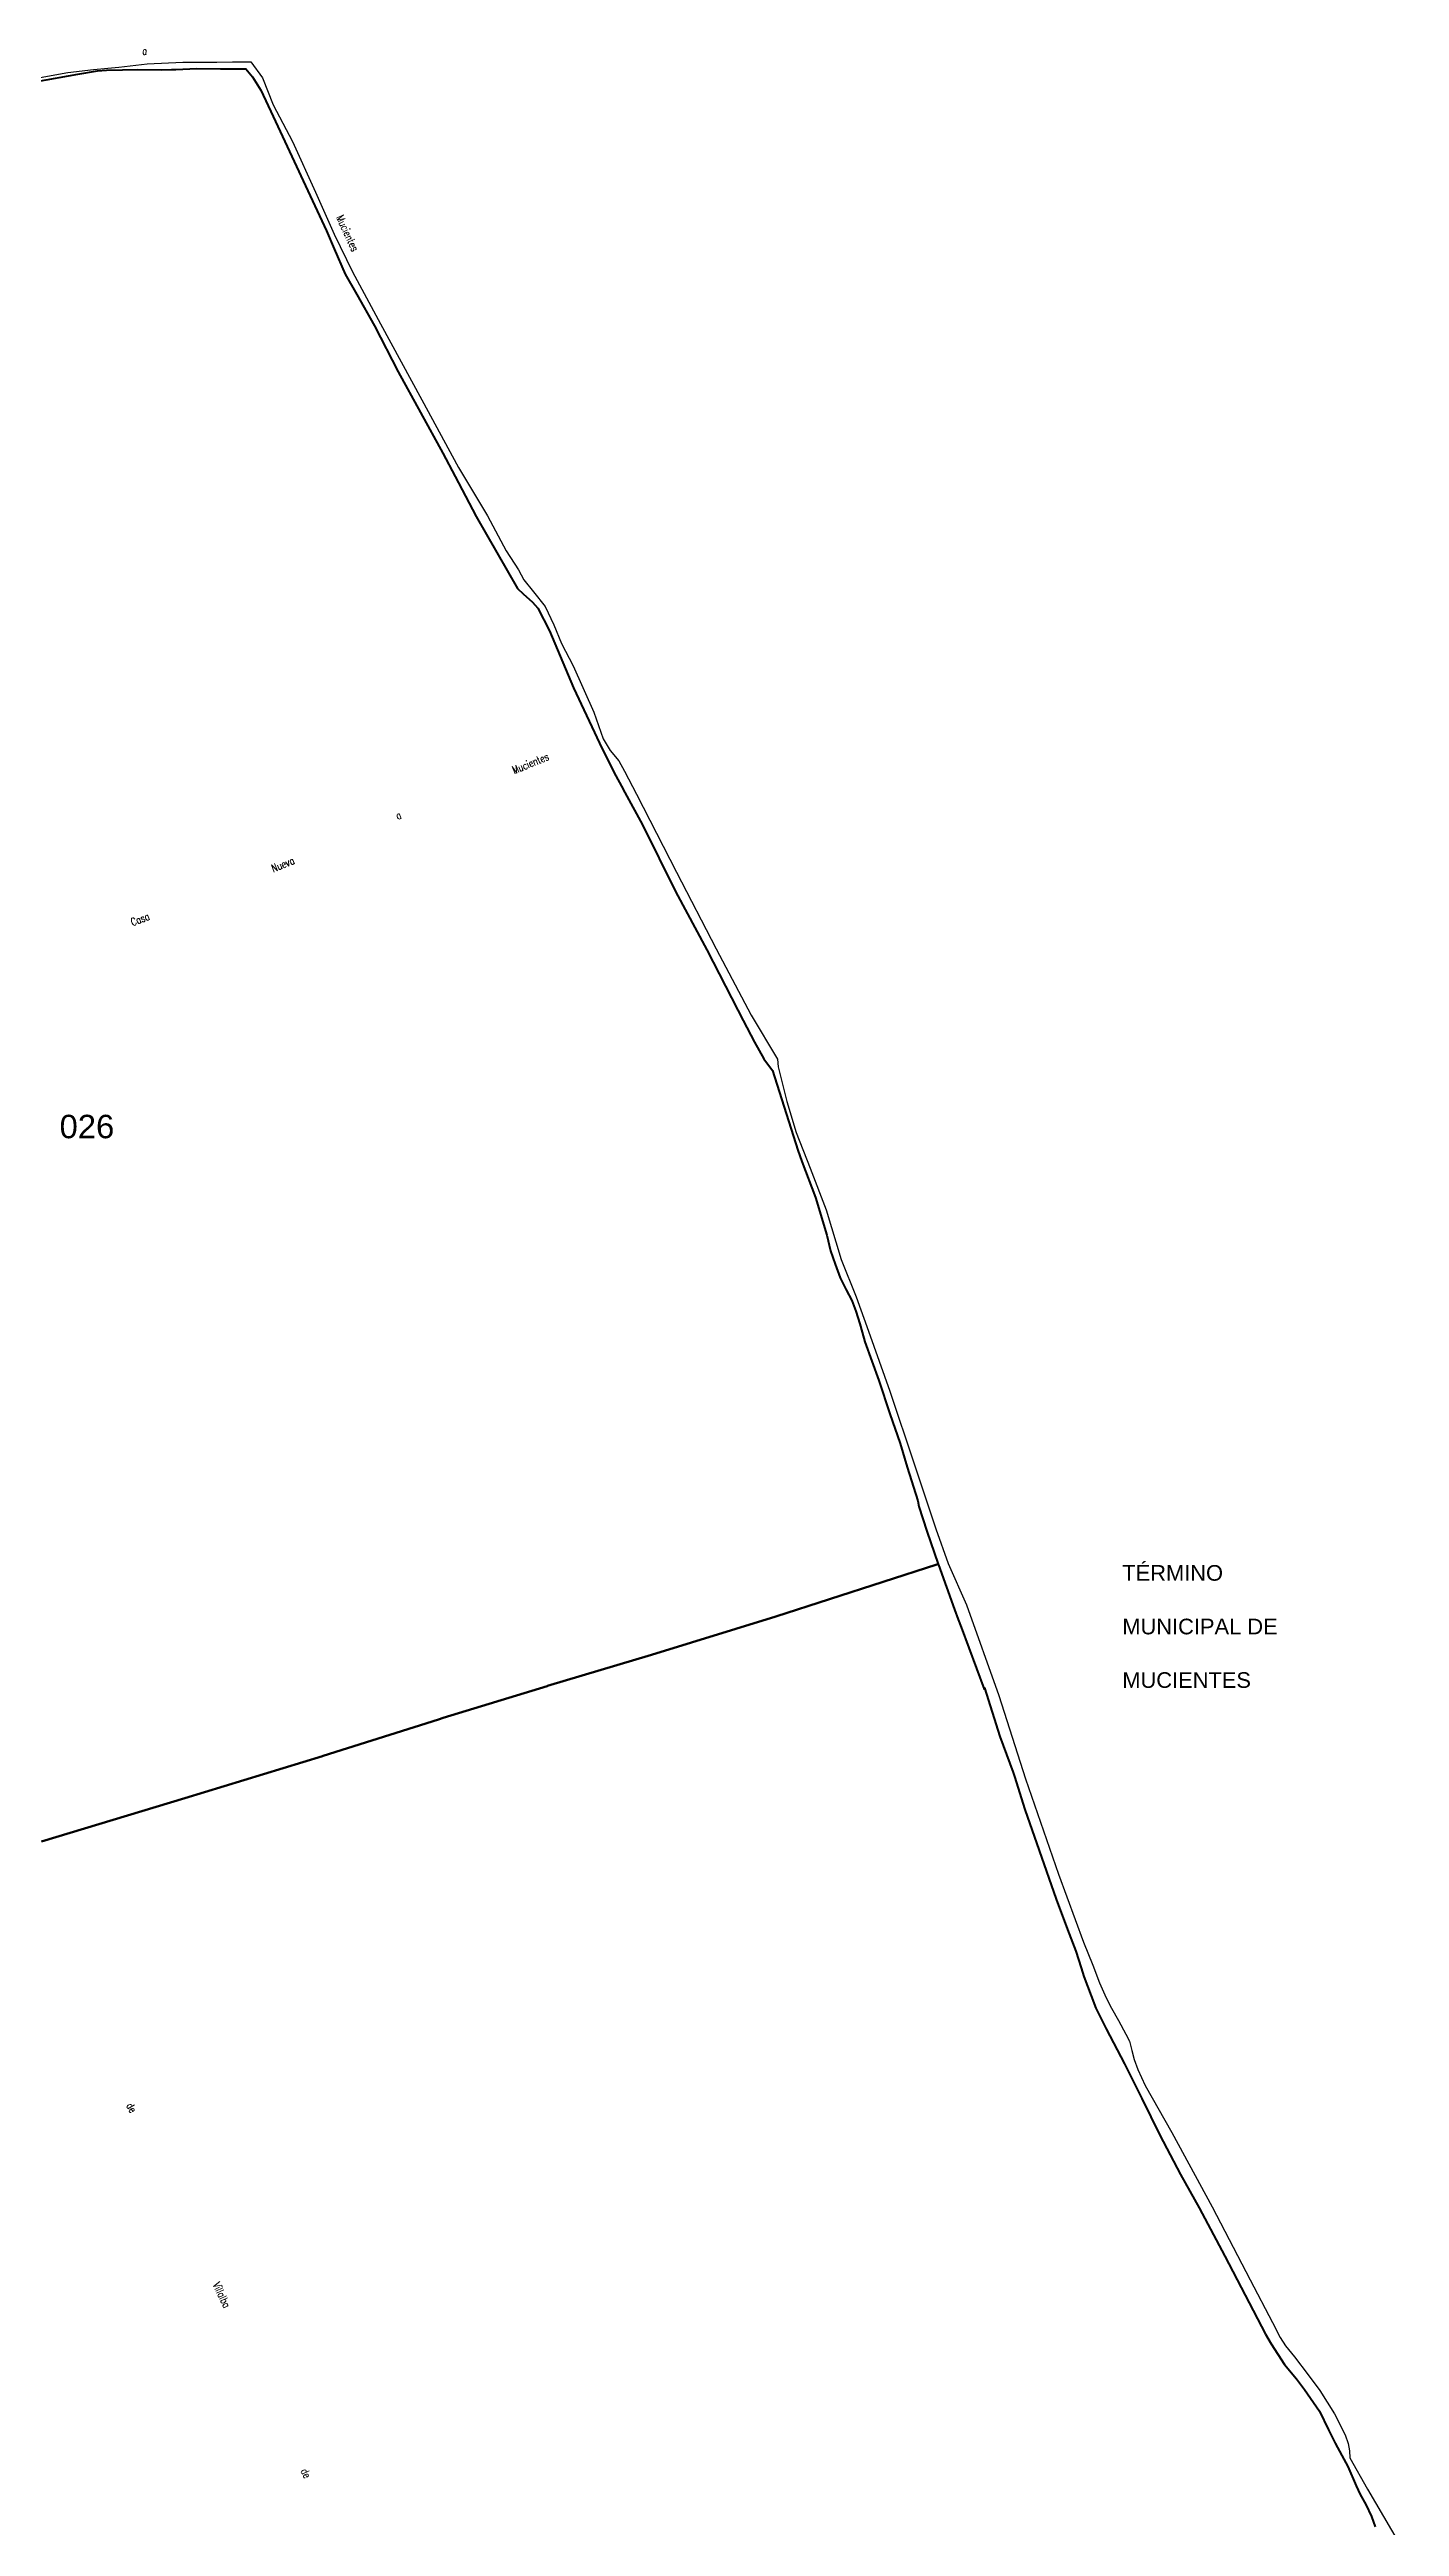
# Model space of a CAD drawing. Header units: metres. Extents: x 339638 to 364279, y 4598373 to 4630956.
# Drawn here: x 346769 to 348495, y 4623876 to 4627046 of the extents above; entities that cross this region are included whole.
import ezdxf
from ezdxf.enums import TextEntityAlignment as Align

# ---------------------------------------------------------------- set-up
doc = ezdxf.new("R2010")
doc.units = ezdxf.units.M
for name, color, linetype, lineweight in [('caminos', 1, 'Continuous', 0), ('poligonos_rusticos', 42, 'Continuous', 40), ('termino', 6, 'Continuous', 25), ('terminos_txt', 7, 'Continuous', 0)]:
    doc.layers.add(name, color=color, linetype=linetype, lineweight=lineweight)
doc.layers.add('poligonos_rustico_txt', color=7, linetype='Continuous')
doc.styles.add('Arial', font='arial.ttf')
doc.styles.add('caminos', font='simplex.shx', dxfattribs={"width": 0.75})
doc.styles.add('resto', font='arial.ttf')

msp = doc.modelspace()

# ---------------------------------------------------------------- linework, layer by layer
at = {"layer": 'poligonos_rusticos'}
for points in [[(346752.2, 4627005.2), (346804.9, 4627014.5), (346830, 4627018.9), (346841.5, 4627019.7), (346862, 4627020.2), (346881, 4627020.3), (346911.5, 4627020.1), (346924.7, 4627020.5), (346930.2, 4627020.7), (346957.1, 4627021.6), (346987.1, 4627021.4), (347016.6, 4627021.2), (347019.7, 4627021.3), (347028.3, 4627011.2), (347038.6, 4626994.2), (347054.7, 4626960.5), (347122.7, 4626814), (347132.8, 4626790.9), (347146.8, 4626758.6), (347161.5, 4626732.6), (347184.2, 4626692.3), (347214.4, 4626633.6), (347271.7, 4626529.5), (347287.4, 4626499.7), (347309.5, 4626457.4), (347314.3, 4626448.3), (347367, 4626356.3), (347374.3, 4626349.4), (347386.2, 4626338.8), (347392.9, 4626331.3), (347407.8, 4626302.1), (347438.5, 4626229.2), (347475.5, 4626151), (347492.8, 4626116.5), (347499.9, 4626103.6), (347504.4, 4626095.3), (347527, 4626054.1), (347569.2, 4625968.5), (347609.1, 4625893.8), (347649, 4625816.6), (347655.7, 4625803.6), (347670.1, 4625775.8), (347682.2, 4625754.4), (347693.2, 4625739.5), (347725.4, 4625637.6), (347730.8, 4625623.2), (347748, 4625577), (347762.5, 4625528.7), (347767.5, 4625509), (347773.1, 4625491.9), (347779.7, 4625474.2), (347787.4, 4625459), (347794.6, 4625445.3), (347799.8, 4625431.7), (347804.9, 4625415.6), (347810, 4625397.2), (347811.4, 4625392.4), (347829.3, 4625343), (347843.3, 4625300.1), (347856.4, 4625262.3), (347865.3, 4625232), (347879.1, 4625188.9), (347880.5, 4625181.6), (347890.7, 4625150), (347904.9, 4625108), (347903.4, 4625107.6), (347697.3, 4625040.7), (347538.5, 4624991.8), (347405.5, 4624952), (347405, 4624951.8), (347272, 4624911.3), (347266, 4624909), (347118.4, 4624862.5), (347117.8, 4624862.3), (346941.4, 4624808.3), (346758.5, 4624753)], [(346758.5, 4624753), (346941.4, 4624808.3), (347117.8, 4624862.3), (347118.4, 4624862.5), (347266, 4624909), (347272, 4624911.3), (347405, 4624951.8), (347405.5, 4624952), (347538.5, 4624991.8), (347697.3, 4625040.7), (347903.4, 4625107.6), (347904.9, 4625108), (347905.3, 4625106.9), (347905.3, 4625106.9), (347925.9, 4625049.7), (347930.4, 4625037.2), (347934.6, 4625027.3), (347963.8, 4624948.1), (347964.3, 4624949.7), (347984, 4624887.5), (348000.9, 4624841.1), (348002.6, 4624836), (348016, 4624793.8), (348034.4, 4624741.4), (348055.8, 4624679.4), (348070.3, 4624640.5), (348081, 4624612.7), (348087.9, 4624591.2), (348091.4, 4624580.1), (348100.6, 4624555.7), (348106.7, 4624539.8), (348120, 4624513.2), (348143.5, 4624468.3), (348165.4, 4624424), (348188.7, 4624377.4), (348215.1, 4624326.7), (348238.6, 4624284.2), (348271.7, 4624222.3), (348323.7, 4624122.6), (348330.8, 4624110), (348348, 4624083.7), (348363.2, 4624065.2), (348373.6, 4624051.6), (348392.5, 4624024.2), (348404.3, 4624000.2), (348412.6, 4623983), (348421.2, 4623967.3), (348428.8, 4623953.3), (348439.4, 4623928.6), (348444.7, 4623917.4), (348452.1, 4623904.6), (348459.4, 4623889.3), (348463.8, 4623876.2)]]:
    msp.add_lwpolyline(points, dxfattribs=at)
at = {"layer": 'termino'}
for points in [[(346733.2, 4627006), (346792, 4627016.6), (346824.9, 4627020.7), (346857.3, 4627023.6), (346893.5, 4627027.8), (346939, 4627030), (346982.4, 4627030), (347002.7, 4627030.3), (347026.1, 4627030.3)], [(347026.1, 4627030.3), (347041, 4627009.8), (347054.7, 4626975.3), (347079.4, 4626928.2), (347108.9, 4626863.6), (347132.7, 4626809.8), (347156.2, 4626761.8), (347191.7, 4626695), (347244.8, 4626598), (347291.6, 4626511), (347328.5, 4626449.2), (347352.5, 4626404.7), (347368.4, 4626380.1), (347375.1, 4626367.6), (347387.6, 4626351.9), (347402.6, 4626333.4), (347413.7, 4626310), (347423.2, 4626286), (347438.4, 4626257.5), (347464.6, 4626198), (347476.5, 4626164.1), (347485.4, 4626149.1), (347496.5, 4626135.9), (347504, 4626122.5), (347519.1, 4626093.1), (347570.3, 4625993.2), (347621.3, 4625895.3), (347665.9, 4625810.5), (347699.5, 4625753.9), (347700.6, 4625744.3), (347711.5, 4625699.8), (347723.6, 4625660.4), (347741.5, 4625614.7), (347761.9, 4625561.5), (347780.9, 4625497.9), (347800.3, 4625449.9), (347815.9, 4625406), (347843, 4625329.2), (347874.4, 4625236.1), (347902.1, 4625152.9), (347917.6, 4625108.8), (347941.2, 4625056), (347982.7, 4624939.8), (348016.8, 4624833.2), (348058.8, 4624711.3), (348090.8, 4624624.3), (348102.8, 4624594.9), (348111.5, 4624572.1), (348120, 4624552.9), (348126.7, 4624539.5), (348135.5, 4624523.8), (348145, 4624506.5), (348149.8, 4624497.6), (348152.8, 4624485.7), (348155.7, 4624474.2), (348160.3, 4624461.1), (348169.9, 4624440.6), (348204, 4624380.8), (348255.3, 4624285.7), (348304.1, 4624192), (348332.8, 4624137.6), (348342.5, 4624118.4), (348349.4, 4624107.8), (348360.8, 4624093.4), (348378, 4624070.7), (348393.2, 4624050.5), (348411.8, 4624020.8), (348425.4, 4623993.6), (348429.4, 4623982.7), (348430.9, 4623973.4), (348431.5, 4623964.1), (348454.2, 4623924.1), (348494.9, 4623854.4)]]:
    msp.add_lwpolyline(points, dxfattribs=at)

# ---------------------------------------------------------------- texts
at = {"layer": 'caminos', "style": 'caminos', "width": 0.75}
for s, rotation, p in [('a', -3.2691, (346886.9, 4627036.5)), ('Mucientes', -65.1557, (347132.1, 4626830.1)), ('Mucientes', 22.3487, (347363.9, 4626116)), ('a', 22.5278, (347215, 4626057.6)), ('Nueva', 22.1513, (347056, 4625990.3)), ('Casa', 21.1335, (346875.9, 4625921.4)), ('de', -60.3762, (346863.7, 4624413.6)), ('Villalba', -64.6621, (346974.3, 4624184.8)), ('de', -63.8313, (347086.7, 4623946.4))]:
    msp.add_text(s, height=10, rotation=rotation, dxfattribs=at).set_placement(p, align=Align.BOTTOM_LEFT)
at = {"layer": 'poligonos_rustico_txt', "style": 'Arial'}
msp.add_text('026', height=30, dxfattribs=at).set_placement((346816.4, 4625643.9), align=Align.BOTTOM_CENTER)
at = {"layer": 'terminos_txt', "style": 'resto'}
for s, p in [('TÉRMINO', (348140.5, 4625086.7)), ('MUNICIPAL DE', (348140.5, 4625018.1)), ('MUCIENTES', (348140.5, 4624949.6))]:
    msp.add_text(s, height=20, dxfattribs=at).set_placement(p)

doc.saveas('drawing.dxf')
